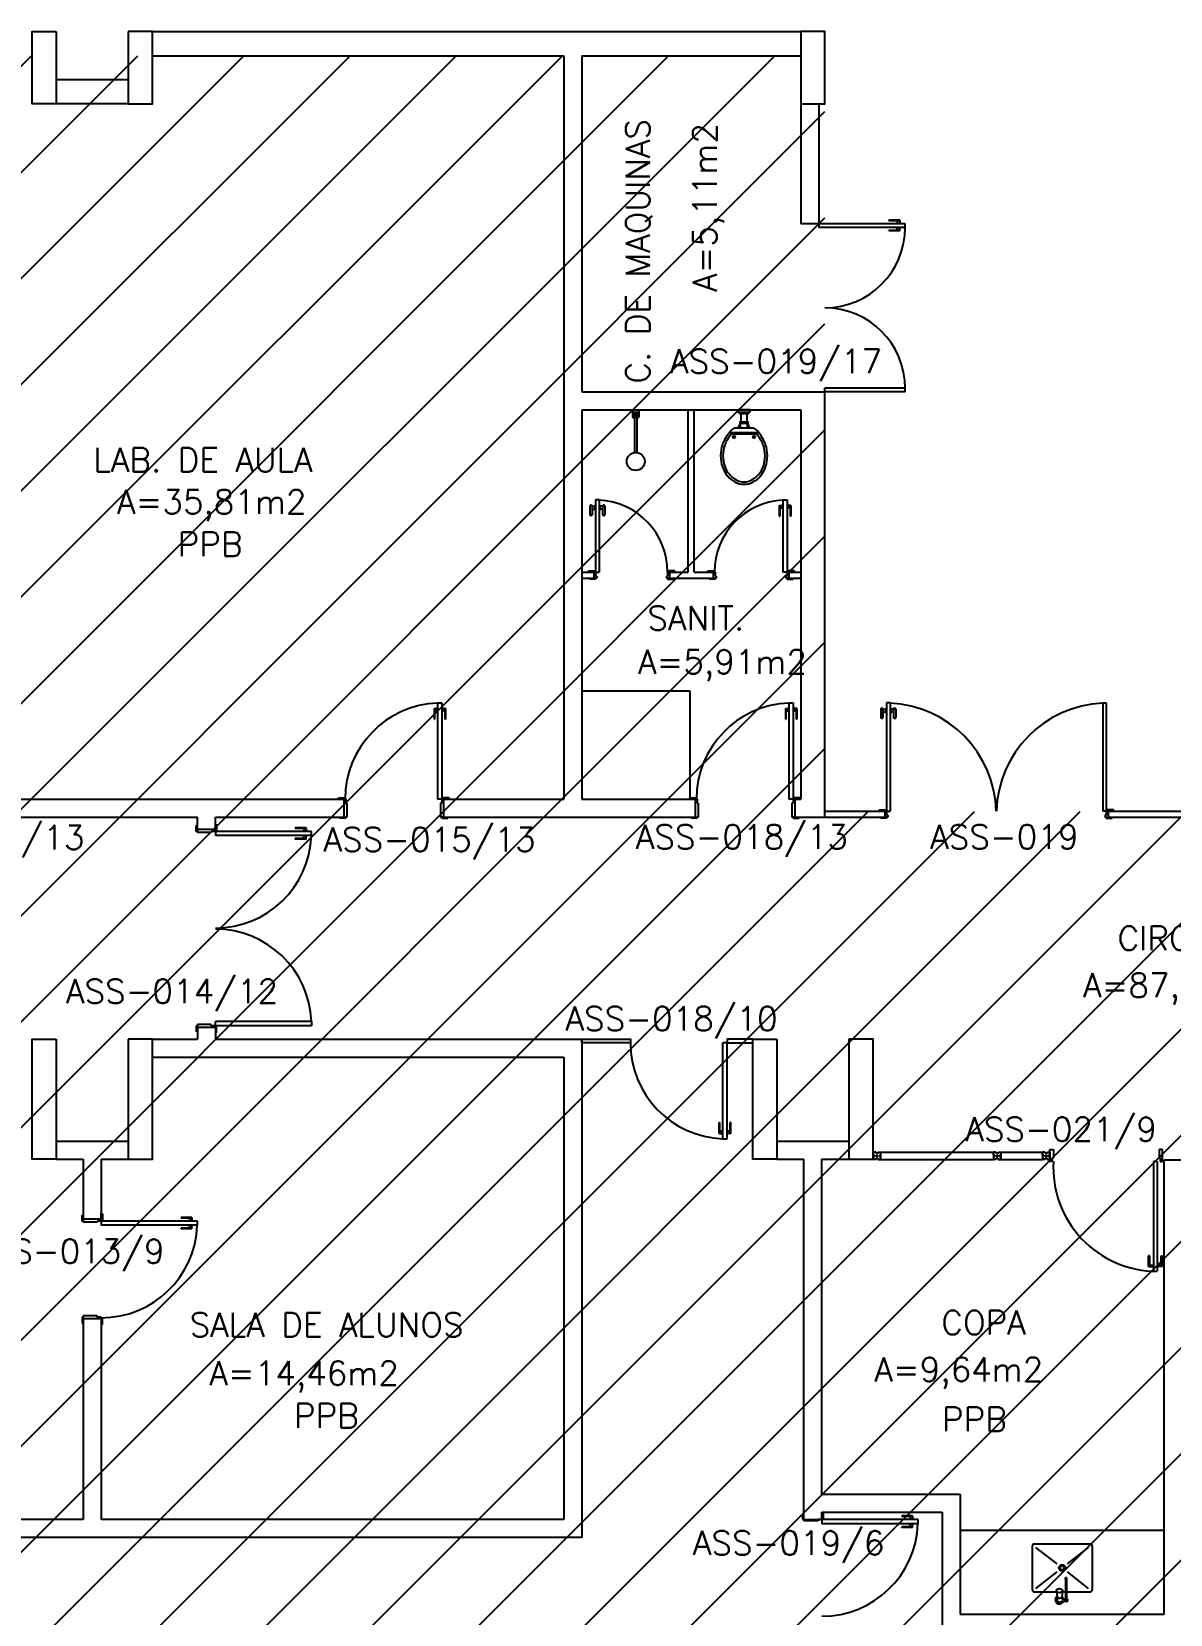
# Model space of a CAD drawing. Extents: x -248 to -11, y 347 to 447.
# Drawn here: x -222.67 to -213.19, y 366.27 to 379.45 of the extents above; entities that cross this region are included whole.
import ezdxf
from ezdxf.enums import TextEntityAlignment as Align

# ---------------------------------------------------------------- set-up
doc = ezdxf.new("R2010")
doc.units = 0
doc.header["$LTSCALE"] = 0.02
doc.header["$MEASUREMENT"] = 0
doc.layers.get('0').update_dxf_attribs({"linetype": 'CONTINUOUS'})
for name, color, linetype in [('1', 1, 'CONTINUOUS'), ('ALV', 2, 'CONTINUOUS'), ('AREA', 2, 'CONTINUOUS'), ('BANC', 2, 'CONTINUOUS'), ('DIV', 2, 'CONTINUOUS'), ('EQUIP', 1, 'CONTINUOUS'), ('ESTR', 3, 'CONTINUOUS'), ('MARCO', 2, 'CONTINUOUS'), ('MAÇANETA', 1, 'CONTINUOUS'), ('PORTA', 2, 'CONTINUOUS'), ('TEXT_CENTRO_CUSTO', 1, 'CONTINUOUS'), ('TEXTO', 2, 'CONTINUOUS'), ('TEXTO-ENDEREÇO', 2, 'CONTINUOUS')]:
    doc.layers.add(name, color=color, linetype=linetype)
doc.styles.add('UNB-100', font='simplex.shx', dxfattribs={"height": 0.2})
doc.styles.add('UNB-100-1', font='simplex.shx', dxfattribs={"height": 0.2})

# ---------------------------------------------------------------- blocks, each defined once
blk = doc.blocks.new('PILINT-SSS')
for points in [[(0.2, 0), (0.2, -0.6), (0, -0.6), (0, 0)], [(0.8, 0), (0.8, -0.6), (1, -0.6), (1, 0)], [(0.2, -8.39), (0.2, -9.39), (0, -9.39), (0, -8.39)], [(0.8, -8.39), (0.8, -9.39), (1, -9.39), (1, -8.39)]]:
    blk.add_lwpolyline(points, close=True)
blk = doc.blocks.new('DOOR-80-SSS')
at = {"layer": 'MAÇANETA'}
for p, q in [((-0.08, -0.755), (-0.08, -0.665)), ((-0.08, -0.665), (-0.075, -0.665)), ((-0.08, -0.755), (-0.053, -0.755)), ((-0.075, -0.755), (-0.075, -0.665)), ((-0.075, -0.735), (-0.053, -0.735)), ((-0.053, -0.728), (-0.05, -0.728)), ((-0.053, -0.763), (-0.053, -0.728)), ((-0.053, -0.763), (-0.05, -0.763)), ((-0.012, -0.728), (-0.015, -0.728)), ((-0.012, -0.763), (-0.015, -0.763)), ((-0.012, -0.763), (-0.012, -0.728)), ((0.01, -0.735), (-0.012, -0.735)), ((0.015, -0.755), (-0.012, -0.755)), ((0.01, -0.755), (0.01, -0.665)), ((0.015, -0.665), (0.01, -0.665)), ((0.015, -0.755), (0.015, -0.665))]:
    blk.add_line(p, q, dxfattribs=at)
at = {"layer": 'PORTA'}
for p, q in [((-0.05, -0.8), (-0.05, 0)), ((-0.015, 0), (-0.05, 0)), ((-0.015, -0.8), (-0.015, 0)), ((-0.05, -0.8), (-0.015, -0.8))]:
    blk.add_line(p, q, dxfattribs=at)
at = {"layer": 'PORTA', "color": 1}
blk.add_arc((-0.02, 0), 0.8, 180, 267.8509, dxfattribs=at)
blk = doc.blocks.new('PDV2E-SSS')
at = {"layer": 'DIV'}
for p, q in [((0.034, 0.925), (0.034, 0.835)), ((0.034, 0.925), (0.074, 0.925)), ((0.076, 0.05), (0.076, 0.965)), ((0.106, 0.965), (0.076, 0.965)), ((0.106, 0.05), (0.106, 0.965)), ((0.148, 0.925), (0.108, 0.925)), ((0.148, 0.925), (0.148, 0.835)), ((0.044, 0.835), (0.034, 0.835)), ((0.044, 0.915), (0.044, 0.835)), ((0.044, 0.915), (0.074, 0.915)), ((0.138, 0.915), (0.108, 0.915)), ((0.138, 0.915), (0.138, 0.835)), ((0.138, 0.835), (0.148, 0.835)), ((0.031, 0.05), (0.031, -0.05)), ((0.051, 0.05), (0.031, 0.05)), ((0.051, 0.02), (0.051, 0.05)), ((0.051, 0.02), (0.061, 0.02)), ((0.061, -0.05), (0.061, 0.02)), ((0.076, 0.05), (0.106, 0.05)), ((0.95, 0.02), (0.94, 0.02)), ((0.94, -0.05), (0.94, 0.02)), ((0.95, 0.02), (0.95, 0.05)), ((0.95, 0.05), (0.97, 0.05)), ((0.97, 0.05), (0.97, 0.035)), ((0.97, 0.035), (0.97, -0.035)), ((0.031, -0.05), (0.061, -0.05)), ((0.97, -0.05), (0.94, -0.05)), ((0.97, -0.035), (0.97, -0.05))]:
    blk.add_line(p, q, dxfattribs=at)
at = {"layer": 'DIV', "color": 1}
blk.add_arc((0.076, 0.1), 0.865, 356.6786, 90, dxfattribs=at)
blk = doc.blocks.new('INOXA1-P-SSS')
for p, q in [((0.12, 0.23), (0.12, 0.047)), ((0.22, 0.25), (0.14, 0.25)), ((0.15, 0.22), (0.287, 0.043)), ((0.5, 0.25), (0.22, 0.25)), ((0.353, 0.043), (0.49, 0.22)), ((0.52, 0.23), (0.52, -0.23)), ((0.043, 0.008), (0.043, -0.022)), ((0.062, 0.04), (0.071, 0.04)), ((0.131, 0.048), (0.076, 0.043)), ((0.131, -0.002), (0.076, 0.003)), ((0.22, -0.027), (0.054, -0.027)), ((0.22, -0.037), (0.054, -0.037)), ((0.063, -0.003), (0.063, -0.021)), ((0.12, -0.001), (0.12, -0.027)), ((0.12, -0.037), (0.12, -0.23)), ((0.15, -0.22), (0.287, -0.043)), ((0.231, -0.027), (0.22, -0.027)), ((0.231, -0.037), (0.22, -0.037)), ((0.353, -0.043), (0.49, -0.22)), ((0.22, -0.25), (0.14, -0.25)), ((0.5, -0.25), (0.22, -0.25))]:
    blk.add_line(p, q)
blk.add_lwpolyline([(0.076, 0.003), (0.072, 0.004), (0.069, 0.009), (0.067, 0.015), (0.066, 0.023), (0.067, 0.031), (0.069, 0.037), (0.072, 0.042), (0.076, 0.043)])
blk.add_lwpolyline([(0.131, 0.048), (0.137, 0.046), (0.143, 0.041), (0.147, 0.033), (0.148, 0.023), (0.147, 0.013), (0.143, 0.006), (0.137, 0), (0.131, -0.002), (0.125, 0), (0.119, 0.006), (0.115, 0.013), (0.114, 0.023), (0.115, 0.033), (0.119, 0.041), (0.125, 0.046)], close=True)
for radius in [0.0266, 0.0163]:
    blk.add_circle((0.32, 0), radius)
for centre, radius, start, end in [((0.14, 0.23), 0.02, 90, 180), ((0.5, 0.23), 0.02, 360, 90), ((0.054, 0.023), 0.0349, 36.1705, 252.2568), ((0.054, 0.023), 0.0189, 62.7367, 235.7375), ((0.073, -0.003), 0.01, 102.8285, 180), ((0.054, 0.023), 0.0349, 285.5373, 323.9987), ((0.054, -0.032), 0.0145, 20.161, 339.839), ((0.054, -0.032), 0.005, 90.0037, 269.9963), ((0.231, -0.032), 0.00738, 222.6559, 137.3441), ((0.231, -0.032), 0.005, 269.9935, 90.0065), ((0.14, -0.23), 0.02, 180, 270), ((0.5, -0.23), 0.02, 270, 360)]:
    blk.add_arc(centre, radius, start, end)
blk = doc.blocks.new('DIVMT-SSS')
for p, q in [((-0.03, 0.008), (-0.03, 0.03)), ((-0.006, 0.03), (-0.03, 0.03)), ((-0.03, 0.008), (-0.02, 0.008)), ((-0.02, -0.008), (-0.02, 0.008)), ((-0.006, 0.02), (-0.006, 0.03)), ((0.006, 0.02), (-0.006, 0.02)), ((-0.005, 0), (0.005, 0)), ((0.005, 0), (-0.005, 0)), ((0, 0.005), (0, -0.005)), ((0, -0.005), (0, 0.005)), ((0.006, 0.03), (0.03, 0.03)), ((0.006, 0.02), (0.006, 0.03)), ((0.03, 0.008), (0.02, 0.008)), ((0.02, -0.008), (0.02, 0.008)), ((0.03, 0.008), (0.03, 0.03)), ((-0.03, -0.008), (-0.03, -0.03)), ((-0.03, -0.008), (-0.02, -0.008)), ((-0.03, -0.03), (-0.03, -0.97)), ((-0.03, -0.03), (-0.009, -0.03)), ((0.03, -0.03), (-0.03, -0.03)), ((-0.03, -0.03), (-0.006, -0.03)), ((-0.009, -0.03), (-0.027, -0.03)), ((-0.006, -0.02), (-0.006, -0.03)), ((-0.006, -0.02), (0.006, -0.02)), ((-0.006, -0.02), (-0.006, -0.03)), ((0.006, -0.02), (-0.006, -0.02)), ((0.005, -0.03), (-0.005, -0.03)), ((0.006, -0.02), (0.006, -0.03)), ((0.006, -0.02), (0.006, -0.03)), ((0.03, -0.03), (0.006, -0.03)), ((0.03, -0.008), (0.02, -0.008)), ((0.03, -0.008), (0.03, -0.03)), ((0.03, -0.03), (0.03, -0.97)), ((0.03, -0.97), (-0.03, -0.97)), ((-0.006, -0.98), (-0.006, -0.97)), ((-0.006, -0.98), (0.006, -0.98)), ((0.006, -1.001), (-0.006, -1.001)), ((0.005, -0.97), (-0.005, -0.97)), ((0, -0.994), (0, -1.007)), ((0, -1.02), (0, -1.021)), ((0.006, -0.98), (0.006, -0.97))]:
    blk.add_line(p, q)
blk = doc.blocks.new('MACANETA-SSS')
at = {"layer": 'MAÇANETA'}
for p, q in [((-0.077, 0.052), (-0.077, 0.12)), ((-0.059, 0.052), (-0.059, 0.12)), ((-0.059, 0.075), (-0.036, 0.075)), ((-0.059, 0.052), (-0.036, 0.052)), ((-0.036, 0.044), (-0.036, 0.084)), ((-0.036, 0.084), (-0.03, 0.084)), ((-0.036, 0.044), (-0.03, 0.044)), ((0.006, 0.084), (0, 0.084)), ((0.006, 0.044), (0, 0.044)), ((0.006, 0.044), (0.006, 0.084)), ((0.029, 0.075), (0.006, 0.075)), ((0.029, 0.052), (0.006, 0.052)), ((0.029, 0.052), (0.029, 0.12)), ((0.047, 0.052), (0.047, 0.12))]:
    blk.add_line(p, q, dxfattribs=at)
for centre, start, end in [((-0.068, 0.12), 90, 180), ((-0.068, 0.052), 180, 270), ((-0.068, 0.12), 0, 90), ((-0.068, 0.052), 270, 0), ((0.038, 0.12), 90, 180), ((0.038, 0.052), 180, 270), ((0.038, 0.12), 0, 90), ((0.038, 0.052), 270, 0)]:
    blk.add_arc(centre, 0.00874, start, end, dxfattribs=at)
blk = doc.blocks.new('DOOR-60-SSS')
at = {"layer": 'PORTA'}
for p, q in [((-0.045, -0.6), (-0.045, 0)), ((-0.015, 0), (-0.045, 0)), ((-0.015, -0.6), (-0.015, 0)), ((-0.045, -0.6), (-0.015, -0.6))]:
    blk.add_line(p, q, dxfattribs=at)
at = {"layer": 'PORTA', "color": 1}
blk.add_arc((-0.015, 0), 0.6, 180, 267.134, dxfattribs=at)
at = {"layer": 'PORTA'}
blk.add_blockref('MACANETA-SSS', (-0.015, -0.6), dxfattribs=at)
blk = doc.blocks.new('DOOR60-SSS')
at = {"layer": 'MAÇANETA'}
for p, q in [((-0.015, -0.465), (-0.01, -0.465)), ((-0.015, -0.555), (-0.015, -0.465)), ((-0.01, -0.555), (-0.01, -0.465)), ((0.08, -0.465), (0.075, -0.465)), ((0.075, -0.555), (0.075, -0.465)), ((0.08, -0.555), (0.08, -0.465)), ((-0.015, -0.555), (0.012, -0.555)), ((-0.01, -0.535), (0.012, -0.535)), ((0.012, -0.563), (0.012, -0.528)), ((0.012, -0.528), (0.015, -0.528)), ((0.012, -0.563), (0.015, -0.563)), ((0.053, -0.528), (0.05, -0.528)), ((0.053, -0.563), (0.05, -0.563)), ((0.053, -0.563), (0.053, -0.528)), ((0.075, -0.535), (0.053, -0.535)), ((0.08, -0.555), (0.053, -0.555))]:
    blk.add_line(p, q, dxfattribs=at)
at = {"layer": 'PORTA'}
for p, q in [((0.015, -0.6), (0.015, 0)), ((0.015, 0), (0.05, 0)), ((0.05, -0.6), (0.05, 0)), ((0.05, -0.6), (0.015, -0.6))]:
    blk.add_line(p, q, dxfattribs=at)
at = {"layer": 'PORTA', "color": 1}
blk.add_arc((0.02, 0), 0.6, 272.866, 0, dxfattribs=at)
blk = doc.blocks.new('VDC-P-SSS')
for p, q in [((-0.127, 0.192), (0.127, 0.192)), ((-0.109, 0.202), (0.109, 0.202)), ((-0.068, 0.152), (0.068, 0.152)), ((-0.05, 0.152), (-0.03, 0.11)), ((-0.03, 0.152), (-0.03, 0.11)), ((0.03, 0.152), (0.03, 0.11)), ((0.05, 0.152), (0.03, 0.11)), ((-0.05, 0.015), (-0.05, 0)), ((-0.05, 0), (0.05, 0)), ((0.045, 0.02), (-0.045, 0.02)), ((-0.04, 0.025), (-0.04, 0.02)), ((0.035, 0.03), (-0.035, 0.03)), ((0.03, 0.11), (-0.03, 0.11)), ((0.03, 0.1), (-0.03, 0.1)), ((-0.025, 0.1), (-0.025, 0.03)), ((0.025, 0.1), (0.025, 0.03)), ((0.04, 0.025), (0.04, 0.02)), ((0.05, 0.015), (0.05, 0))]:
    blk.add_line(p, q)
for points in [[(0.16, 0.244, 0.050424), (0.18, 0.288, 0.082137), (0.195, 0.381, 0.082137), (0.18, 0.474, 0.090148), (0.138, 0.549, 0.104406), (0.073, 0.601, 0.117345), (0, 0.619, 0.117345), (-0.073, 0.601, 0.104406), (-0.138, 0.549, 0.090148), (-0.18, 0.474, 0.082137), (-0.195, 0.381, 0.082137)], [(0.142, 0.254, 0.050424), (0.161, 0.295, 0.082137), (0.175, 0.381, 0.082137), (0.161, 0.468, 0.090148), (0.122, 0.536, 0.104406), (0.064, 0.583, 0.117345), (0, 0.599, 0.117345), (-0.064, 0.583, 0.104406), (-0.122, 0.536, 0.090148), (-0.161, 0.468, 0.082137), (-0.175, 0.381, 0.082137)], [(-0.195, 0.381, 0.082137), (-0.18, 0.288, 0.050424), (-0.16, 0.244, 0.104406)], [(-0.175, 0.381, 0.082137), (-0.161, 0.295, 0.050424), (-0.142, 0.254, 0.050424)]]:
    blk.add_lwpolyline(points, format="xyb")
for centre in [(-0.083, 0.226), (0.083, 0.226)]:
    blk.add_circle(centre, 0.0101)
for centre, radius, start, end in [((0.08, 0.36), 0.266, 205.6863, 226.7558), ((0.08, 0.36), 0.246, 205.6863, 219.7706), ((-0.068, 0.202), 0.05, 226.7558, 270), ((0.068, 0.202), 0.05, 270, 313.2442), ((-0.08, 0.36), 0.266, 313.2442, 334.3137), ((-0.08, 0.36), 0.246, 320.2294, 334.3137), ((-0.045, 0.015), 0.005, 90, 180), ((-0.035, 0.025), 0.005, 90, 180), ((-0.03, 0.105), 0.005, 90, 270), ((0.03, 0.105), 0.005, 270, 90), ((0.035, 0.025), 0.005, 0, 90), ((0.045, 0.015), 0.005, 360, 90)]:
    blk.add_arc(centre, radius, start, end)
blk = doc.blocks.new('CHUV-P-SSS')
for p, q in [((-0.06, 0.01), (-0.351, 0.01)), ((-0.06, -0.02), (-0.06, 0.02)), ((-0.02, 0.015), (-0.06, 0.015)), ((-0.02, 0.005), (-0.06, 0.005)), ((-0.055, 0.025), (0, 0.025)), ((-0.02, 0.025), (-0.02, -0.025)), ((0, 0.025), (0, -0.025)), ((-0.06, -0.01), (-0.351, -0.01)), ((-0.02, -0.005), (-0.06, -0.005)), ((-0.02, -0.015), (-0.06, -0.015)), ((-0.02, -0.025), (-0.055, -0.025)), ((0, -0.025), (-0.02, -0.025))]:
    blk.add_line(p, q)
blk.add_circle((-0.425, 0), 0.075)
for centre, start, end in [((-0.055, 0.02), 90, 180), ((-0.055, -0.02), 180, 270)]:
    blk.add_arc(centre, 0.005, start, end)

msp = doc.modelspace()

# ---------------------------------------------------------------- hatches: boundary and pattern name
at = {"layer": '1'}
h = msp.add_hatch(dxfattribs=at)
h.set_pattern_fill('ANSI31', color=256, scale=5, angle=180, style=0)
h.paths.add_polyline_path([(-216.066, 372.963), (-216.066, 379.253), (-234.066, 379.253), (-234.066, 361.063), (-192.241, 361.063), (-192.241, 371.063), (-192.241, 372.913)])

# ---------------------------------------------------------------- linework, layer by layer
at = {"layer": 'ALV'}
for p, q in [((-221.666, 379.453), (-216.266, 379.453)), ((-221.666, 379.453), (-216.675, 379.453)), ((-221.666, 379.253), (-218.241, 379.253)), ((-221.666, 379.253), (-218.241, 379.253)), ((-218.241, 379.253), (-218.241, 373.063)), ((-218.091, 379.253), (-218.091, 376.453)), ((-218.091, 379.253), (-216.675, 379.253)), ((-218.091, 379.253), (-216.266, 379.253)), ((-221.866, 379.053), (-222.466, 379.053)), ((-221.866, 378.853), (-222.466, 378.853)), ((-216.266, 378.855), (-216.266, 377.853)), ((-216.116, 378.855), (-216.116, 377.853)), ((-218.091, 376.453), (-216.069, 376.453)), ((-216.069, 376.453), (-216.069, 372.913)), ((-218.091, 376.303), (-218.091, 373.063)), ((-218.091, 376.303), (-216.266, 376.303)), ((-216.266, 376.303), (-216.266, 373.063)), ((-223.211, 373.063), (-220.071, 373.063)), ((-220.071, 373.063), (-220.071, 372.913)), ((-219.241, 373.063), (-218.241, 373.063)), ((-219.241, 373.063), (-219.241, 372.913)), ((-218.091, 373.063), (-217.146, 373.063)), ((-217.146, 373.063), (-217.146, 372.913)), ((-216.316, 373.063), (-216.266, 373.063)), ((-216.316, 373.063), (-216.316, 372.913)), ((-223.211, 372.913), (-221.291, 372.913)), ((-221.291, 372.808), (-221.291, 372.913)), ((-221.141, 372.913), (-220.071, 372.913)), ((-221.141, 372.805), (-221.141, 372.913)), ((-219.241, 372.913), (-217.146, 372.913)), ((-216.316, 372.913), (-216.069, 372.913)), ((-221.141, 372.808), (-221.291, 372.808)), ((-221.141, 371.16), (-221.291, 371.16)), ((-221.291, 371.16), (-221.291, 371.063)), ((-221.141, 371.16), (-221.141, 371.063)), ((-221.666, 371.063), (-221.291, 371.063)), ((-221.141, 371.063), (-218.091, 371.063)), ((-218.091, 371.063), (-218.091, 366.913)), ((-221.666, 370.913), (-218.241, 370.913)), ((-218.241, 370.913), (-218.241, 367.063)), ((-222.466, 370.213), (-221.866, 370.213)), ((-216.466, 370.213), (-215.866, 370.213)), ((-222.466, 370.063), (-222.241, 370.063)), ((-222.241, 370.063), (-222.241, 369.563)), ((-222.091, 370.063), (-221.866, 370.063)), ((-222.091, 370.063), (-222.091, 369.563)), ((-216.466, 370.063), (-216.241, 370.063)), ((-216.241, 367.063), (-216.241, 370.063)), ((-216.091, 367.275), (-216.091, 370.063)), ((-216.091, 370.063), (-215.866, 370.063)), ((-213.241, 366.274), (-213.241, 370.058)), ((-213.241, 370.058), (-213.091, 370.058)), ((-222.091, 369.563), (-222.241, 369.563)), ((-222.241, 368.733), (-222.241, 367.063)), ((-222.091, 368.733), (-222.241, 368.733)), ((-222.091, 368.733), (-222.091, 367.063)), ((-216.091, 367.275), (-214.941, 367.275)), ((-214.941, 367.275), (-214.941, 366.274)), ((-222.241, 367.063), (-228.091, 367.063)), ((-218.241, 367.063), (-222.091, 367.063)), ((-216.241, 367.063), (-216.091, 367.063)), ((-216.091, 367.125), (-215.091, 367.125)), ((-216.091, 367.063), (-216.091, 367.125)), ((-215.091, 367.125), (-215.091, 366.124)), ((-218.091, 366.913), (-234.068, 366.913)), ((-214.941, 366.274), (-213.241, 366.274))]:
    msp.add_line(p, q, dxfattribs=at)
at = {"layer": 'ALV', "linetype": 'Continuous'}
msp.add_line((-216.116, 377.853), (-216.266, 377.853), dxfattribs=at)
at = {"layer": 'BANC'}
msp.add_line((-214.941, 366.974), (-213.241, 366.974), dxfattribs=at)
at = {"layer": 'DIV'}
for p, q in [((-217.204, 374.953), (-217.204, 376.303)), ((-217.154, 374.953), (-217.154, 376.303)), ((-218.091, 374.953), (-217.991, 374.953)), ((-218.091, 374.903), (-217.991, 374.903)), ((-217.991, 374.953), (-217.991, 374.903)), ((-217.361, 374.953), (-217.204, 374.953)), ((-217.361, 374.953), (-217.361, 374.903)), ((-217.361, 374.903), (-216.996, 374.903)), ((-217.154, 374.953), (-216.996, 374.953)), ((-216.996, 374.953), (-216.996, 374.903)), ((-216.366, 374.953), (-216.266, 374.953)), ((-216.366, 374.953), (-216.366, 374.903)), ((-216.366, 374.903), (-216.266, 374.903)), ((-216.069, 372.963), (-215.569, 372.963)), ((-216.069, 372.913), (-215.569, 372.913)), ((-215.569, 372.963), (-215.569, 372.913)), ((-213.709, 372.963), (-210.238, 372.963)), ((-213.709, 372.963), (-213.709, 372.913)), ((-213.709, 372.913), (-210.238, 372.913)), ((-214.641, 370.122), (-214.663, 370.122)), ((-214.663, 370.098), (-214.663, 370.122)), ((-214.653, 370.098), (-214.663, 370.098)), ((-214.653, 370.086), (-214.663, 370.086)), ((-214.663, 370.086), (-214.663, 370.062)), ((-214.653, 370.098), (-214.653, 370.086)), ((-214.641, 370.122), (-214.641, 370.112)), ((-214.625, 370.112), (-214.641, 370.112)), ((-214.628, 370.092), (-214.638, 370.092)), ((-214.638, 370.092), (-214.628, 370.092)), ((-214.633, 370.097), (-214.633, 370.087)), ((-214.633, 370.087), (-214.633, 370.097)), ((-214.625, 370.122), (-214.625, 370.112)), ((-214.625, 370.122), (-214.603, 370.122)), ((-214.612, 370.098), (-214.612, 370.086)), ((-214.612, 370.098), (-214.603, 370.098)), ((-214.612, 370.086), (-214.612, 370.098)), ((-214.612, 370.098), (-214.603, 370.098)), ((-214.612, 370.086), (-214.603, 370.086)), ((-214.612, 370.086), (-214.603, 370.086)), ((-214.603, 370.122), (-214.603, 370.098)), ((-214.603, 370.122), (-214.603, 370.062)), ((-214.603, 370.122), (-214.254, 370.122)), ((-214.603, 370.097), (-214.603, 370.087)), ((-214.603, 370.062), (-214.603, 370.086)), ((-214.603, 370.083), (-214.603, 370.065)), ((-214.603, 370.062), (-214.603, 370.083)), ((-214.254, 370.122), (-214.254, 370.062)), ((-214.232, 370.122), (-214.254, 370.122)), ((-214.254, 370.098), (-214.254, 370.122)), ((-214.245, 370.098), (-214.254, 370.098)), ((-214.245, 370.098), (-214.254, 370.098)), ((-214.254, 370.097), (-214.254, 370.087)), ((-214.245, 370.086), (-214.254, 370.086)), ((-214.245, 370.086), (-214.254, 370.086)), ((-214.254, 370.086), (-214.254, 370.062)), ((-214.245, 370.086), (-214.245, 370.098)), ((-214.245, 370.098), (-214.245, 370.086)), ((-214.232, 370.122), (-214.232, 370.112)), ((-214.216, 370.112), (-214.232, 370.112)), ((-214.231, 370.092), (-214.217, 370.092)), ((-214.219, 370.092), (-214.229, 370.092)), ((-214.229, 370.092), (-214.219, 370.092)), ((-214.224, 370.099), (-214.224, 370.086)), ((-214.224, 370.097), (-214.224, 370.087)), ((-214.224, 370.087), (-214.224, 370.097)), ((-214.216, 370.122), (-214.216, 370.112)), ((-214.216, 370.122), (-214.194, 370.122)), ((-214.205, 370.092), (-214.204, 370.092)), ((-214.204, 370.098), (-214.204, 370.086)), ((-214.204, 370.098), (-214.194, 370.098)), ((-214.204, 370.086), (-214.204, 370.098)), ((-214.204, 370.098), (-214.194, 370.098)), ((-214.204, 370.086), (-214.194, 370.086)), ((-214.204, 370.086), (-214.194, 370.086)), ((-214.194, 370.122), (-214.194, 370.098)), ((-214.194, 370.122), (-214.194, 370.062)), ((-214.194, 370.097), (-214.194, 370.087)), ((-214.194, 370.062), (-214.194, 370.086)), ((-214.194, 370.083), (-214.194, 370.065)), ((-214.194, 370.062), (-214.194, 370.083)), ((-214.641, 370.062), (-214.663, 370.062)), ((-214.625, 370.072), (-214.641, 370.072)), ((-214.641, 370.062), (-214.641, 370.072)), ((-214.625, 370.062), (-214.625, 370.072)), ((-214.625, 370.062), (-214.603, 370.062)), ((-214.603, 370.062), (-214.254, 370.062)), ((-214.232, 370.062), (-214.254, 370.062)), ((-214.216, 370.072), (-214.232, 370.072)), ((-214.232, 370.062), (-214.232, 370.072)), ((-214.216, 370.062), (-214.216, 370.072)), ((-214.216, 370.062), (-214.194, 370.062))]:
    msp.add_line(p, q, dxfattribs=at)
at = {"layer": 'EQUIP'}
for p, q in [((-218.091, 373.963), (-217.191, 373.963)), ((-217.191, 373.963), (-217.191, 373.063))]:
    msp.add_line(p, q, dxfattribs=at)
at = {"layer": 'ESTR'}
for points in [[(-216.266, 379.453), (-216.266, 378.853), (-216.066, 378.853), (-216.066, 379.453)], [(-216.466, 371.063), (-216.466, 370.063), (-216.666, 370.063), (-216.666, 371.063)], [(-215.866, 371.063), (-215.866, 370.063), (-215.666, 370.063), (-215.666, 371.063)]]:
    msp.add_lwpolyline(points, close=True, dxfattribs=at)
at = {"layer": 'MARCO'}
for p, q in [((-218.036, 374.963), (-217.986, 374.963)), ((-218.036, 374.953), (-218.036, 374.963)), ((-217.986, 374.963), (-217.986, 374.953)), ((-217.366, 374.963), (-217.366, 374.953)), ((-217.316, 374.963), (-217.366, 374.963)), ((-217.316, 374.953), (-217.316, 374.963)), ((-217.041, 374.963), (-216.991, 374.963)), ((-217.041, 374.953), (-217.041, 374.963)), ((-216.991, 374.963), (-216.991, 374.953)), ((-216.371, 374.963), (-216.371, 374.953)), ((-216.321, 374.963), (-216.371, 374.963)), ((-216.321, 374.953), (-216.321, 374.963)), ((-218.026, 374.893), (-218.026, 374.903)), ((-217.976, 374.893), (-218.026, 374.893)), ((-217.991, 374.953), (-217.986, 374.953)), ((-217.991, 374.903), (-217.976, 374.903)), ((-217.986, 374.953), (-217.976, 374.953)), ((-217.976, 374.953), (-217.976, 374.918)), ((-217.976, 374.918), (-217.966, 374.918)), ((-217.976, 374.903), (-217.976, 374.893)), ((-217.966, 374.903), (-217.976, 374.903)), ((-217.966, 374.918), (-217.966, 374.903)), ((-217.386, 374.918), (-217.386, 374.903)), ((-217.376, 374.918), (-217.386, 374.918)), ((-217.386, 374.903), (-217.376, 374.903)), ((-217.376, 374.953), (-217.376, 374.918)), ((-217.366, 374.953), (-217.376, 374.953)), ((-217.361, 374.903), (-217.376, 374.903)), ((-217.376, 374.903), (-217.376, 374.893)), ((-217.376, 374.893), (-217.326, 374.893)), ((-217.361, 374.953), (-217.366, 374.953)), ((-217.326, 374.893), (-217.326, 374.903)), ((-217.031, 374.893), (-217.031, 374.903)), ((-216.981, 374.893), (-217.031, 374.893)), ((-216.996, 374.953), (-216.991, 374.953)), ((-216.996, 374.903), (-216.981, 374.903)), ((-216.991, 374.953), (-216.981, 374.953)), ((-216.981, 374.953), (-216.981, 374.918)), ((-216.981, 374.918), (-216.971, 374.918)), ((-216.981, 374.903), (-216.981, 374.893)), ((-216.971, 374.903), (-216.981, 374.903)), ((-216.971, 374.918), (-216.971, 374.903)), ((-216.391, 374.918), (-216.391, 374.903)), ((-216.381, 374.918), (-216.391, 374.918)), ((-216.391, 374.903), (-216.381, 374.903)), ((-216.381, 374.953), (-216.381, 374.918)), ((-216.371, 374.953), (-216.381, 374.953)), ((-216.366, 374.903), (-216.381, 374.903)), ((-216.381, 374.903), (-216.381, 374.893)), ((-216.381, 374.893), (-216.331, 374.893)), ((-216.366, 374.953), (-216.371, 374.953)), ((-216.331, 374.893), (-216.331, 374.903)), ((-217.191, 373.073), (-217.141, 373.073)), ((-217.191, 373.063), (-217.191, 373.073)), ((-217.146, 373.063), (-217.141, 373.063)), ((-217.141, 373.073), (-217.141, 373.063)), ((-217.141, 373.063), (-217.131, 373.063)), ((-217.131, 373.063), (-217.131, 373.028)), ((-217.131, 373.028), (-217.121, 373.028)), ((-217.121, 373.028), (-217.121, 372.913)), ((-216.341, 373.028), (-216.341, 372.913)), ((-216.331, 373.028), (-216.341, 373.028)), ((-216.331, 373.063), (-216.331, 373.028)), ((-216.321, 373.063), (-216.331, 373.063)), ((-216.321, 373.073), (-216.321, 373.063)), ((-216.271, 373.073), (-216.321, 373.073)), ((-216.316, 373.063), (-216.321, 373.063)), ((-216.271, 373.063), (-216.271, 373.073)), ((-217.181, 372.903), (-217.181, 372.913)), ((-217.131, 372.903), (-217.181, 372.903)), ((-217.146, 372.913), (-217.131, 372.913)), ((-217.131, 372.913), (-217.131, 372.903)), ((-217.121, 372.913), (-217.131, 372.913)), ((-216.341, 372.913), (-216.331, 372.913)), ((-216.316, 372.913), (-216.331, 372.913)), ((-216.331, 372.913), (-216.331, 372.903)), ((-216.331, 372.903), (-216.281, 372.903)), ((-216.281, 372.903), (-216.281, 372.913)), ((-215.614, 372.973), (-215.564, 372.973)), ((-215.614, 372.963), (-215.614, 372.973)), ((-215.604, 372.903), (-215.604, 372.913)), ((-215.554, 372.903), (-215.604, 372.903)), ((-215.569, 372.963), (-215.564, 372.963)), ((-215.569, 372.913), (-215.554, 372.913)), ((-215.564, 372.973), (-215.564, 372.963)), ((-215.564, 372.963), (-215.554, 372.963)), ((-215.554, 372.963), (-215.554, 372.928)), ((-215.554, 372.928), (-215.544, 372.928)), ((-215.554, 372.913), (-215.554, 372.903)), ((-215.544, 372.913), (-215.554, 372.913)), ((-215.544, 372.928), (-215.544, 372.913)), ((-213.724, 372.913), (-213.724, 372.903)), ((-213.724, 372.903), (-213.674, 372.903)), ((-213.709, 372.963), (-213.714, 372.963)), ((-213.674, 372.903), (-213.674, 372.913)), ((-222.251, 369.598), (-222.241, 369.598)), ((-222.251, 369.548), (-222.251, 369.598)), ((-222.241, 369.563), (-222.241, 369.548)), ((-222.091, 369.563), (-222.091, 369.613)), ((-222.091, 369.608), (-222.081, 369.608)), ((-222.091, 369.563), (-222.091, 369.558)), ((-222.091, 369.558), (-222.091, 369.548)), ((-222.081, 369.558), (-222.091, 369.558)), ((-222.081, 369.608), (-222.081, 369.558)), ((-222.241, 369.548), (-222.251, 369.548)), ((-222.241, 369.538), (-222.241, 369.548)), ((-222.126, 369.538), (-222.241, 369.538)), ((-222.126, 369.548), (-222.126, 369.538)), ((-222.091, 369.548), (-222.126, 369.548)), ((-222.251, 368.748), (-222.251, 368.698)), ((-222.241, 368.748), (-222.251, 368.748)), ((-222.251, 368.698), (-222.241, 368.698)), ((-222.241, 368.758), (-222.241, 368.748)), ((-222.126, 368.758), (-222.241, 368.758)), ((-222.241, 368.733), (-222.241, 368.748)), ((-222.126, 368.748), (-222.126, 368.758)), ((-222.091, 368.748), (-222.126, 368.748)), ((-222.091, 368.738), (-222.091, 368.748)), ((-222.091, 368.733), (-222.091, 368.738)), ((-222.081, 368.738), (-222.091, 368.738)), ((-222.091, 368.688), (-222.081, 368.688)), ((-222.081, 368.688), (-222.081, 368.738)), ((-216.251, 367.063), (-216.251, 367.113)), ((-216.251, 367.113), (-216.241, 367.113)), ((-216.241, 367.063), (-216.251, 367.063)), ((-216.241, 367.053), (-216.241, 367.063)), ((-216.126, 367.053), (-216.241, 367.053)), ((-216.091, 367.063), (-216.126, 367.063)), ((-216.126, 367.063), (-216.126, 367.053)), ((-216.091, 367.073), (-216.091, 367.063)), ((-216.081, 367.073), (-216.091, 367.073)), ((-216.081, 367.125), (-216.081, 367.073))]:
    msp.add_line(p, q, dxfattribs=at)
msp.add_lwpolyline([(-213.664, 372.963), (-213.664, 372.973), (-213.714, 372.973), (-213.714, 372.963), (-213.724, 372.963), (-213.724, 372.928), (-213.734, 372.928), (-213.734, 372.913), (-213.724, 372.913), (-213.709, 372.913)], dxfattribs=at)
at = {"layer": 'MAÇANETA'}
for p, q in [((-215.534, 377.883), (-215.534, 377.878)), ((-215.444, 377.883), (-215.534, 377.883)), ((-215.444, 377.878), (-215.534, 377.878)), ((-215.464, 377.878), (-215.464, 377.856)), ((-215.444, 377.883), (-215.444, 377.856)), ((-215.534, 377.793), (-215.534, 377.798)), ((-215.444, 377.798), (-215.534, 377.798)), ((-215.444, 377.793), (-215.534, 377.793)), ((-215.436, 377.856), (-215.471, 377.856)), ((-215.471, 377.856), (-215.471, 377.853)), ((-215.471, 377.82), (-215.471, 377.823)), ((-215.436, 377.82), (-215.471, 377.82)), ((-215.464, 377.798), (-215.464, 377.82)), ((-215.444, 377.793), (-215.444, 377.82)), ((-215.436, 377.856), (-215.436, 377.853)), ((-215.436, 377.82), (-215.436, 377.823)), ((-219.321, 373.818), (-219.294, 373.818)), ((-219.321, 373.818), (-219.321, 373.728)), ((-219.316, 373.818), (-219.316, 373.728)), ((-219.316, 373.798), (-219.294, 373.798)), ((-219.294, 373.825), (-219.294, 373.79)), ((-219.294, 373.825), (-219.291, 373.825)), ((-219.294, 373.79), (-219.291, 373.79)), ((-219.253, 373.825), (-219.256, 373.825)), ((-219.253, 373.79), (-219.256, 373.79)), ((-219.253, 373.825), (-219.253, 373.79)), ((-219.226, 373.818), (-219.253, 373.818)), ((-219.231, 373.798), (-219.253, 373.798)), ((-219.231, 373.818), (-219.231, 373.728)), ((-219.226, 373.818), (-219.226, 373.728)), ((-216.396, 373.818), (-216.369, 373.818)), ((-216.396, 373.818), (-216.396, 373.728)), ((-216.391, 373.818), (-216.391, 373.728)), ((-216.391, 373.798), (-216.369, 373.798)), ((-216.369, 373.825), (-216.369, 373.79)), ((-216.369, 373.825), (-216.366, 373.825)), ((-216.369, 373.79), (-216.366, 373.79)), ((-216.328, 373.825), (-216.331, 373.825)), ((-216.328, 373.79), (-216.331, 373.79)), ((-216.328, 373.825), (-216.328, 373.79)), ((-216.301, 373.818), (-216.328, 373.818)), ((-216.306, 373.798), (-216.328, 373.798)), ((-216.306, 373.818), (-216.306, 373.728)), ((-216.301, 373.818), (-216.301, 373.728)), ((-219.321, 373.728), (-219.316, 373.728)), ((-219.226, 373.728), (-219.231, 373.728)), ((-216.396, 373.728), (-216.391, 373.728)), ((-216.301, 373.728), (-216.306, 373.728)), ((-216.946, 370.368), (-216.941, 370.368)), ((-216.946, 370.278), (-216.946, 370.368)), ((-216.941, 370.278), (-216.941, 370.368)), ((-216.851, 370.368), (-216.856, 370.368)), ((-216.856, 370.278), (-216.856, 370.368)), ((-216.851, 370.278), (-216.851, 370.368)), ((-216.946, 370.278), (-216.919, 370.278)), ((-216.941, 370.298), (-216.919, 370.298)), ((-216.919, 370.27), (-216.919, 370.305)), ((-216.919, 370.305), (-216.916, 370.305)), ((-216.919, 370.27), (-216.916, 370.27)), ((-216.878, 370.305), (-216.881, 370.305)), ((-216.878, 370.27), (-216.881, 370.27)), ((-216.878, 370.27), (-216.878, 370.305)), ((-216.856, 370.298), (-216.878, 370.298)), ((-216.851, 370.278), (-216.878, 370.278))]:
    msp.add_line(p, q, dxfattribs=at)
at = {"layer": 'PORTA'}
for p, q in [((-216.116, 377.853), (-216.116, 377.823)), ((-215.399, 377.853), (-216.116, 377.853)), ((-215.398, 377.823), (-216.116, 377.823)), ((-216.068, 376.453), (-216.068, 376.483)), ((-215.398, 376.483), (-216.068, 376.483)), ((-215.399, 376.453), (-216.068, 376.453)), ((-219.291, 373.863), (-219.256, 373.863)), ((-219.291, 373.863), (-219.291, 373.063)), ((-219.256, 373.863), (-219.256, 373.063)), ((-216.366, 373.863), (-216.331, 373.863)), ((-216.366, 373.863), (-216.366, 373.063)), ((-216.331, 373.863), (-216.331, 373.063)), ((-215.524, 373.863), (-215.554, 373.863)), ((-215.554, 373.863), (-215.554, 372.963)), ((-215.524, 373.863), (-215.524, 372.963)), ((-213.754, 373.863), (-213.724, 373.863)), ((-213.754, 373.863), (-213.754, 372.963)), ((-213.724, 373.863), (-213.724, 372.963)), ((-220.116, 373.073), (-220.066, 373.073)), ((-220.116, 373.063), (-220.116, 373.073)), ((-220.071, 373.063), (-220.066, 373.063)), ((-220.066, 373.073), (-220.066, 373.063)), ((-220.066, 373.063), (-220.056, 373.063)), ((-220.056, 373.063), (-220.056, 373.028)), ((-220.056, 373.028), (-220.046, 373.028)), ((-220.046, 373.028), (-220.046, 372.913)), ((-219.256, 373.063), (-219.291, 373.063)), ((-219.266, 373.028), (-219.266, 372.913)), ((-219.256, 373.028), (-219.266, 373.028)), ((-219.256, 373.063), (-219.256, 373.028)), ((-219.246, 373.063), (-219.256, 373.063)), ((-219.246, 373.073), (-219.246, 373.063)), ((-219.196, 373.073), (-219.246, 373.073)), ((-219.241, 373.063), (-219.246, 373.063)), ((-219.196, 373.063), (-219.196, 373.073)), ((-216.331, 373.063), (-216.366, 373.063)), ((-221.131, 372.853), (-221.131, 372.803)), ((-220.106, 372.903), (-220.106, 372.913)), ((-220.056, 372.903), (-220.106, 372.903)), ((-220.071, 372.913), (-220.056, 372.913)), ((-220.056, 372.913), (-220.056, 372.903)), ((-220.046, 372.913), (-220.056, 372.913)), ((-219.266, 372.913), (-219.256, 372.913)), ((-219.241, 372.913), (-219.256, 372.913)), ((-219.256, 372.913), (-219.256, 372.903)), ((-219.256, 372.903), (-219.206, 372.903)), ((-219.206, 372.903), (-219.206, 372.913)), ((-215.554, 372.963), (-215.524, 372.963)), ((-213.724, 372.963), (-213.754, 372.963)), ((-221.301, 372.843), (-221.291, 372.843)), ((-221.301, 372.793), (-221.301, 372.843)), ((-221.291, 372.793), (-221.301, 372.793)), ((-221.291, 372.808), (-221.291, 372.793)), ((-221.291, 372.783), (-221.291, 372.793)), ((-221.176, 372.783), (-221.291, 372.783)), ((-221.141, 372.793), (-221.176, 372.793)), ((-221.176, 372.793), (-221.176, 372.783)), ((-221.141, 372.808), (-221.141, 372.803)), ((-221.141, 372.803), (-221.141, 372.793)), ((-221.131, 372.803), (-221.141, 372.803)), ((-221.301, 371.175), (-221.301, 371.125)), ((-221.291, 371.175), (-221.301, 371.175)), ((-221.176, 371.185), (-221.291, 371.185)), ((-221.291, 371.185), (-221.291, 371.175)), ((-221.291, 371.16), (-221.291, 371.175)), ((-221.176, 371.175), (-221.176, 371.185)), ((-221.141, 371.175), (-221.176, 371.175)), ((-221.141, 371.175), (-221.141, 371.21)), ((-220.341, 371.21), (-221.141, 371.21)), ((-220.341, 371.175), (-221.141, 371.175)), ((-221.141, 371.165), (-221.141, 371.175)), ((-221.141, 371.16), (-221.141, 371.165)), ((-221.131, 371.165), (-221.141, 371.165)), ((-221.131, 371.115), (-221.131, 371.165)), ((-220.341, 371.21), (-220.341, 371.175)), ((-216.881, 371.033), (-216.916, 371.033)), ((-216.916, 370.233), (-216.916, 371.033)), ((-216.881, 370.233), (-216.881, 371.033)), ((-216.916, 370.233), (-216.881, 370.233))]:
    msp.add_line(p, q, dxfattribs=at)
for points in [[(-217.686, 371.033), (-218.091, 371.033), (-218.091, 371.063), (-217.686, 371.063), (-217.686, 371.033)], [(-216.881, 371.033), (-216.666, 371.033), (-216.666, 371.063), (-216.881, 371.063), (-216.881, 371.033)]]:
    msp.add_lwpolyline(points, dxfattribs=at)
at = {"layer": 'PORTA', "color": 1, "linetype": 'Continuous'}
for centre, start, end in [((-216.068, 377.823), 270, 360), ((-216.068, 376.483), 360, 90)]:
    msp.add_arc(centre, 0.67, start, end, dxfattribs=at)
at = {"layer": 'PORTA'}
for centre, start, end in [((-216.068, 377.823), 360, 2.5663), ((-216.068, 376.483), 357.4337, 360)]:
    msp.add_arc(centre, 0.67, start, end, dxfattribs=at)
at = {"layer": 'PORTA', "color": 1}
for centre, radius, start, end in [((-219.261, 373.063), 0.8, 92.1491, 180), ((-216.336, 373.063), 0.8, 92.1491, 180), ((-215.566, 372.936), 0.927, 1.6594, 87.4091), ((-213.712, 372.936), 0.927, 92.5909, 178.3406), ((-221.141, 371.18), 0.8, 2.1491, 90), ((-216.886, 371.033), 0.8, 180, 267.8509)]:
    msp.add_arc(centre, radius, start, end, dxfattribs=at)

# ---------------------------------------------------------------- block references
at = {"layer": 'DIV'}
for name, p, rotation in [('DIVMT-SSS', (-215.633, 370.092), 89.99999997649687), ('PDV2E-SSS', (-213.224, 370.095), 179.9999999764969)]:
    msp.add_blockref(name, p, dxfattribs=dict(at, rotation=rotation))
at = {"layer": 'EQUIP'}
for name, p, rotation in [('CHUV-P-SSS', (-217.641, 376.299), 89.99999997649687), ('VDC-P-SSS', (-216.74, 376.303), 179.9999999764969), ('INOXA1-P-SSS', (-214.091, 366.34), 89.99999997649687)]:
    msp.add_blockref(name, p, dxfattribs=dict(at, rotation=rotation))
at = {"layer": 'ESTR'}
msp.add_blockref('PILINT-SSS', (-222.666, 379.453), dxfattribs=at)
at = {"layer": 'PORTA'}
for name, p, rotation in [('DOOR-60-SSS', (-217.991, 374.953), 180), ('DOOR60-SSS', (-216.366, 374.953), 180.0000000051411), ('MACANETA-SSS', (-215.554, 373.863), 180.0000000000006), ('DOOR-80-SSS', (-221.141, 372.808), 89.99999997649688), ('DOOR-80-SSS', (-222.091, 369.563), 90.00000000257322), ('DOOR-80-SSS', (-216.091, 367.078), 89.9999999790701)]:
    msp.add_blockref(name, p, dxfattribs=dict(at, rotation=rotation))

# ---------------------------------------------------------------- texts
at = {"layer": 'AREA', "style": 'UNB-100'}
msp.add_text('A=5,11m2', height=0.2, rotation=90, dxfattribs=at).set_placement((-216.967, 377.286))
for s, p in [('A=35,81m2', (-221.96, 375.438)), ('A=5,91m2', (-217.622, 374.106)), ('A=87,22m2', (-213.917, 371.412)), ('A=14,46m2', (-221.191, 368.182)), ('A=9,64m2', (-215.654, 368.213))]:
    msp.add_text(s, height=0.2, dxfattribs=at).set_placement(p)
at = {"layer": 'TEXT_CENTRO_CUSTO', "style": 'UNB-100'}
for p in [(-221.185, 375.085), (-220.217, 367.828), (-214.821, 367.798)]:
    msp.add_text('PPB', height=0.2, dxfattribs=at).set_placement(p, align=Align.CENTER)
at = {"layer": 'TEXTO', "style": 'UNB-100'}
msp.add_text('C. DE MAQUINAS', height=0.2, rotation=90, dxfattribs=at).set_placement((-217.525, 376.523))
for s, p in [('LAB. DE AULA', (-222.157, 375.787)), ('SANIT.', (-217.544, 374.47)), ('CIRCULAÇÃO', (-213.63, 371.803)), ('SALA DE ALUNOS', (-221.355, 368.585)), ('COPA', (-215.097, 368.603))]:
    msp.add_text(s, height=0.2, dxfattribs=at).set_placement(p)
at = {"layer": 'TEXTO-ENDEREÇO', "style": 'UNB-100-1'}
for s, p in [('ASS-019/17', (-216.473, 376.608)), ('ASS-011/13', (-223.114, 372.643)), ('ASS-015/13', (-219.358, 372.627)), ('ASS-018/13', (-216.757, 372.648)), ('ASS-019', (-214.572, 372.648)), ('ASS-014/12', (-221.502, 371.362)), ('ASS-018/10', (-217.343, 371.134)), ('ASS-021/9', (-214.1, 370.213)), ('ASS-013/9', (-222.361, 369.197)), ('ASS-019/6', (-216.368, 366.768))]:
    msp.add_text(s, height=0.2, rotation=360, dxfattribs=at).set_placement(p, align=Align.CENTER)

doc.saveas('drawing.dxf')
